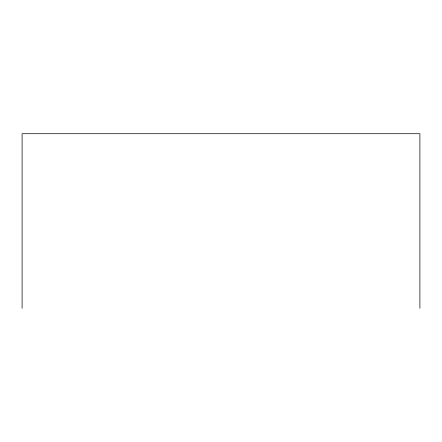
<?xml version="1.0" encoding="UTF-8"?>
<svg xmlns="http://www.w3.org/2000/svg" width="442" height="442" viewBox="0 0 442 442"><rect width="100%" height="100%" fill="white"/><g stroke="black" fill="none" stroke-linecap="round" stroke-linejoin="round"><path stroke-width="0.66" d="M419.9 308.289L419.9 133.711L22.1 133.711L22.1 308.289"/></g></svg>
